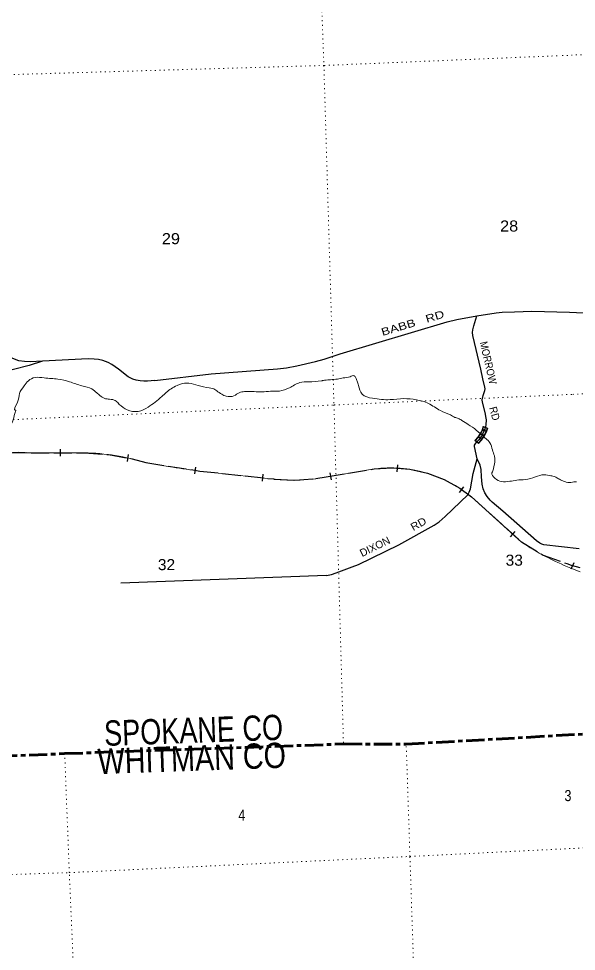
# Model space of a CAD drawing. Header units: feet. Extents: x 745759 to 1002271, y -170898 to 32007.
# Drawn here: x 895585 to 904405, y -73509 to -58759 of the extents above; entities that cross this region are included whole.
import ezdxf

# ---------------------------------------------------------------- set-up
doc = ezdxf.new("R2010")
doc.units = ezdxf.units.FT
doc.header["$LTSCALE"] = 48
for name, pattern in [('DOTTED', [1.5, 0.3, -1.2]), ('LONG_DASH_SHORT_DASH', [9.9, 6, -1.2, 1.5, -1.2]), ('LONG_DASHED', [7.5, 6, -1.5])]:
    doc.linetypes.add(name, pattern=pattern)
for name, color, linetype, lineweight in [('11', 7, 'LONG_DASH_SHORT_DASH', 60), ('29', 7, 'Continuous', 25), ('31', 7, 'Continuous', 13), ('39', 7, 'Continuous', 13), ('63', 7, 'Continuous', 25), ('7', 7, 'DOTTED', 13)]:
    doc.layers.add(name, color=color, linetype=linetype, lineweight=lineweight)
doc.layers.add('12', color=7, linetype='Continuous')
doc.layers.add('30', color=7, linetype='Continuous')

msp = doc.modelspace()

# ---------------------------------------------------------------- linework, layer by layer
at = {"layer": '11'}
msp.add_lwpolyline([(873389, -71316.67), (873748.39, -71316.11), (879116.37, -71089.63), (880332.35, -71074.58), (884467.55, -70892.18), (885601.19, -70838.5), (889868.43, -70680.36), (891016.7, -70638.12), (895275.32, -70423.86), (896312.85, -70382.63), (900727.38, -70229.88), (901714.48, -70231.31), (904564.41, -70071.29)], dxfattribs=at)
at = {"layer": '29'}
msp.add_line((900456.44, -67566.21), (897202.7, -67686.24), dxfattribs=at)
for points in [[(895962.25, -64178.1), (895765, -64184.67), (895676.24, -64181.39), (895589.68, -64169.32), (895518.45, -64141.92), (895427.51, -64105.74), (895329.98, -64045.44), (894361.35, -63225.39), (894089.6, -62975.43), (893986.6, -62900.87), (893909.9, -62852.64), (893831.01, -62819.74), (893730.2, -62800.01), (893660.07, -62800.01), (893550.49, -62808.78), (892906.2, -62909.65), (892806.48, -62919.51), (892726.49, -62918.42), (892655.27, -62908.54), (892581.86, -62887.72), (892437.22, -62839.48), (891994.54, -62633.37)], [(902833.87, -63459.2), (903136.1, -63413.96), (903234.71, -63403), (903425.37, -63394.23), (903701.5, -63387.65), (904298.21, -63401.07)], [(904298.21, -63401.07), (904951.24, -63434.58)], [(899680.35, -64295.91), (899820.36, -64282.25), (899986.92, -64251.55), (900280.58, -64181.38), (900416.45, -64141.92), (900670.66, -64058.6), (902362.49, -63554.28), (902515.9, -63514.82), (902833.87, -63459.2)], [(902982.16, -65106.14), (902979.41, -65074.89), (902962.97, -64988.29), (902919.14, -64826.03), (902915.85, -64785.46), (902932.29, -64720.78), (902957.49, -64640.75), (902961.88, -64612.24), (902958.59, -64584.84), (902927.91, -64453.28), (902892.85, -64299.79), (902770.12, -63769.17), (902764.64, -63722.03), (902769.02, -63682.56), (902783.27, -63615.69), (902833.87, -63459.2)], [(897736.83, -64479.34), (897621.21, -64491.64), (897564.23, -64491.64), (897505.06, -64485.07), (897445.89, -64476.3), (897393.29, -64460.95), (897318.78, -64423.67), (897165.38, -64303.08), (897057.99, -64226.33), (897001.01, -64197.83), (896917.74, -64167.13), (896849.8, -64151.78), (896781.86, -64143.01), (896685.44, -64140.82), (895962.25, -64178.1)], [(895962.25, -64178.1), (895752.96, -64242.79), (895503.13, -64308.57), (895371.64, -64339.26), (895323.42, -64356.8), (895273.02, -64383.12), (895031.96, -64534.41), (895001.28, -64558.53), (894992.51, -64571.68), (894966.21, -64608.96), (894939.91, -64672.55)], [(897736.83, -64479.34), (898628.4, -64374.12), (899680.35, -64295.91), (899678.52, -64300.03)], [(902838.61, -65718.98), (902795.88, -65524.93), (902796.98, -65505.2), (902805.74, -65486.56), (902833.14, -65452.57), (902886.83, -65391.18), (902904.36, -65368.16), (902928.47, -65324.3), (902959.15, -65254.14), (902972.3, -65213.58), (902977.77, -65180.69), (902982.16, -65106.14)], [(900456.44, -67566.21), (900532.07, -67550.94), (900607.68, -67525.73), (900861.89, -67429.25), (900961.6, -67390.87), (901598.23, -67078.42), (902159.25, -66771.45), (902233.76, -66718.83), (902330.19, -66631.12), (902689.59, -66289.07), (902696.7, -66278.65), (902711.5, -66249.6), (902729.04, -66192.59), (902772.87, -65951.4), (902838.61, -65718.98)], [(904447.49, -67141.7), (903888.89, -67080.07), (903861.49, -67072.4), (903828.62, -67054.85), (903774.93, -67018.67), (903244.59, -66549.44), (903071.46, -66404.73), (903042.97, -66374.03), (902996.95, -66317.03), (902956.41, -66258.92), (902931.21, -66194.24), (902915.87, -66119.68), (902907.1, -66005.66), (902898.33, -65887.26), (902884.09, -65820.39), (902838.61, -65718.98)]]:
    msp.add_lwpolyline(points, dxfattribs=at)
at = {"layer": '31'}
for p, q in [((902934.41, -65207.43), (903003.35, -65234.17)), ((902857.76, -65477.23), (902798.56, -65431.17)), ((902856.86, -65466.39), (902810.12, -65430.02))]:
    msp.add_line(p, q, dxfattribs=at)
for points in [[(902798.56, -65431.17), (902846.48, -65375.7), (902885.33, -65319.65), (902908.63, -65278.62), (902934.04, -65205.8)], [(902810.12, -65430.02), (902852.81, -65380.61), (902892.11, -65323.91), (902915.94, -65281.94), (902938.41, -65217.56), (902993.47, -65238.92)], [(902993.47, -65238.92), (902974.58, -65295.59), (902943.6, -65353.93), (902898.31, -65421.29), (902856.86, -65466.39)], [(902857.76, -65477.23), (902904.61, -65426.26), (902950.47, -65358.05), (902981.96, -65298.75), (903003.45, -65234.26)]]:
    msp.add_lwpolyline(points, dxfattribs=at)
at = {"layer": '31', "linetype": 'DOTTED', "lineweight": 100}
msp.add_arc((902453.56, -65070.18), 536.47, 314.28886, 343.72234, dxfattribs=at)
at = {"layer": '39'}
for points in [[(889914.74, -74225.94), (890014.66, -74096.41), (890128.91, -73951.95), (890247.18, -73807.31), (890292.38, -73738.65), (890421.15, -73559.23), (890531.64, -73376.6), (890650.99, -73167.33), (890759.82, -72948.45), (890942.05, -72792.82), (891085.75, -72719.68), (891181.39, -72652.76), (891286.9, -72581.35), (891441.63, -72441.1), (891571.78, -72291.89), (891708.4, -72108.07), (891770.59, -72014.42), (891797.98, -71952.63), (891809.29, -71891.57), (891748.49, -71795.45), (891636.53, -71725.88), (891535.45, -71673.98), (891411.62, -71608.99), (891331.82, -71537.96), (891227.96, -71381.24), (891223.78, -71201.82), (891234.3, -70991.46), (891279.47, -70834.01), (891326.3, -70712.8), (891395.59, -70554.25), (891470.89, -70351.03), (891528.58, -70203.09), (891682.21, -70038.68), (891891.59, -69904.01), (892100.32, -69755.25), (892380.03, -69572.98), (892481.68, -69461.39), (892601.52, -69350.99), (892725.26, -69149.59), (892812.82, -68994.24), (892897.74, -68824.89), (892960.43, -68610.13), (893078.04, -68406.99), (893236.96, -68226.19), (893335.33, -68130.9), (893409.6, -68081.09), (893529.73, -68021.13), (893643.11, -67989.73), (893849.51, -67966.2), (894175.7, -67919.04), (894432.32, -67804.42), (894579.91, -67640.28), (894694.22, -67409.04), (894786.05, -67170.76), (894824.93, -67051.94), (894887.9, -66843.22), (894876.51, -66682.29), (894824.1, -66549.46), (894765.8, -66287.75), (894729.03, -66188.52), (894706.68, -66052.31), (894675.09, -65890.28), (894686, -65732.37), (894723.33, -65623.71), (894787.97, -65495.64), (894882.14, -65396.5), (895055.44, -65309.89), (895232.04, -65251.39), (895391.66, -65217.88), (895488.48, -65132.74), (895532.1, -64985.45), (895538.48, -64948.84), (895532.45, -64949.11), (895561.74, -64840.82), (895599.05, -64687.76), (895672.01, -64565.36), (895740.88, -64485.54), (895845.3, -64434.36), (895990.58, -64439.85), (896205.04, -64460.35), (896390.27, -64502.36), (896586.57, -64566.06), (896743.93, -64615.4), (896821.25, -64676.46), (896871.62, -64720.58), (896946.19, -64765.61), (896999.01, -64775.31), (897096.42, -64791.06), (897152.63, -64830.88), (897174.11, -64860.17)], [(897174.11, -64860.17), (897302.89, -64945.11), (897475.23, -64969.55), (897633.28, -64901.8), (897849.22, -64734.55), (897994.73, -64612.89), (898091.02, -64560.06), (898144.37, -64537.45), (898274.66, -64523.44), (898423.34, -64559.05), (898600.44, -64599.41), (898690.17, -64623.57), (898717.32, -64644.54), (898796.38, -64699.46), (898868.3, -64730.49), (898990.83, -64722.89), (899075.24, -64674.64), (899159.02, -64656.7), (899308.14, -64657.97), (899433.14, -64660.35), (899569.74, -64652.1), (899678.47, -64651.19), (899708.53, -64647.8), (899867.41, -64598.18), (900030.76, -64514.04), (900169.18, -64501.68), (900373.94, -64486.3), (900391.94, -64483.46), (900449.96, -64474.76), (900496.1, -64470.64), (900518.21, -64469.63), (900626.49, -64458.64), (900718.31, -64440.33), (900828.22, -64421.19), (900889.99, -64406.27), (900917.59, -64437.3), (900938.26, -64492.87), (900957.39, -64558.59), (901018.11, -64697.09), (901182.24, -64762.27), (901459.2, -64783.95), (901676.02, -64768.02), (901876.32, -64787.14), (902066.21, -64843.07), (902256.77, -64957.49), (902412.95, -65025.04), (902485.24, -65064.13), (902538.43, -65081.88), (902596.28, -65113.56), (902695.81, -65175.62), (902822.85, -65266.7), (902943.14, -65374.47)], [(902940.51, -65372.2), (902974.03, -65401.07), (903039.57, -65468.72), (903076.81, -65578.02), (903109.46, -65675.42), (903117.98, -65729.52), (903092.64, -65880.02), (903085.89, -65908.58), (903069.36, -65943.64), (903115.35, -66024.29), (903224.66, -66079.85), (903351.39, -66076.09), (903463.31, -66056.86), (903597.9, -66048.71), (903759.16, -66007.05), (903896.57, -65972.54), (904000.01, -65988), (904069.28, -66005.03), (904121.01, -66034.96), (904191.01, -66068.1), (904246.3, -66087.78), (904295, -66095.65), (904392.32, -66083.05), (904405.23, -66082.92)]]:
    msp.add_spline(points, degree=3, dxfattribs=at)
at = {"layer": '63', "lineweight": 13}
for p, q in [((895780.88, -65623.95), (896622.88, -65623.92)), ((902746.23, -66321.62), (903538.34, -67036.26)), ((904316.54, -67446.8), (904464.4, -67508.68))]:
    msp.add_line(p, q, dxfattribs=at)
at = {"layer": '63'}
for p, q in [((896247.84, -65680.04), (896247.84, -65569.43)), ((897304.21, -65762.15), (897324.08, -65653.34)), ((898372.29, -65959.38), (898389.6, -65850.14)), ((901571.53, -65924.5), (901580.5, -65814.26)), ((899441, -66074.82), (899452.93, -65964.86)), ((900532.58, -66051.32), (900514, -65942.28)), ((902559.89, -66254.89), (902625.17, -66165.6)), ((903365.56, -66952.43), (903439.65, -66870.31)), ((904325.9, -67460.56), (904368.6, -67358.53))]:
    msp.add_line(p, q, dxfattribs=at)
at = {"layer": '63', "linetype": 'LONG_DASHED'}
msp.add_lwpolyline([(895410.46, -65623.95), (895704, -65617.83), (895780.92, -65622.85), (896622.92, -65622.82), (897004.58, -65651.93), (897381.12, -65720.7), (897595.1, -65778.33), (898396.94, -65905.36), (898453.23, -65912.77), (899619.19, -66039.23), (899621.17, -66040.24), (899641.94, -66040.41), (899951.91, -66056.51), (900284.24, -66033.83), (900449.45, -66007.45), (901208.21, -65878.12), (901208.3, -65880.02), (901490.26, -65863.12), (901773, -65886.11), (902049.7, -65948.61), (902314.85, -66049.4), (902563.21, -66186.45), (902746.92, -66320.77), (903539, -67035.37), (903880.87, -67242.89), (904254.85, -67378.14), (904324.99, -67403.83), (904459.35, -67438.98)], dxfattribs=at)
at = {"layer": '63', "lineweight": 13}
for points in [[(898453.1, -65913.86), (899619.16, -66040.33), (899621.17, -66040.24)], [(900449.63, -66008.54), (901209.17, -65879.07), (901207.06, -65877.15)]]:
    msp.add_lwpolyline(points, dxfattribs=at)
for centre, radius, start, end in [((895602.09, -67772.3), 2155.77, 85.24274, 126.32163), ((896535.45, -69286.25), 3663.37, 73.19031, 88.6324), ((900574.12, -49568.48), 16482.42, 259.58638, 262.60648), ((901468.85, -67876.08), 2011.98, 50.58818, 97.47069), ((899929.32, -63279.46), 2778.23, 263.5902, 280.79417), ((905784.51, -63721.36), 4004.23, 235.87853, 248.49363)]:
    msp.add_arc(centre, radius, start, end, dxfattribs=at)
at = {"layer": '7'}
for points in [[(899104.27, -27991.42), (899279.72, -32752.23), (899495.5, -38128.74), (899759.23, -43452.6), (899992.85, -48866.64), (900215.82, -54180.26), (900412.85, -59499.09), (900571.88, -64868.1), (900722.51, -70229.41)], [(935296.44, -58059.8), (932996.69, -58179.7), (927613.49, -58401.86), (921920.16, -58617.29), (916471.02, -58753.89), (911060.3, -59012.82), (905780.53, -59277.54), (904136.46, -59344.85)], [(872976.93, -60620.19), (873384.93, -60642.73), (878731.54, -60433.38), (884077.13, -60201.87), (889494.44, -59952.97), (895149.12, -59652.89), (900417.72, -59499.56), (904136.46, -59344.85)], [(904350.11, -64700.51), (905958.1, -64627.16), (911264.1, -64366.02), (916661.35, -64141.6), (922103.55, -63954.71), (927717.86, -63710.41), (933093.58, -63520.64), (935515.57, -63381.68)], [(873183.68, -65985.8), (873537.83, -65965.6), (878898.96, -65765.67), (884333.46, -65540.21), (889703.64, -65317.67), (895285.64, -65109.82), (900576.75, -64868.57), (904350.11, -64700.51)], [(901831.62, -73754.83), (901773.64, -72008.59), (901714.48, -70231.31)], [(896460.33, -73966.87), (896386.85, -72264.17), (896312.85, -70382.63)], [(873465.48, -73298.79), (875033.01, -73241.37), (880417.77, -72941.48), (885693.12, -72539.61), (891084.82, -72435.17), (896386.85, -72264.17), (901773.64, -72008.59), (904636.17, -71867.63)]]:
    msp.add_lwpolyline(points, dxfattribs=at)

# ---------------------------------------------------------------- texts
at = {"layer": '12'}
for s, width, p in [('SPOKANE CO', 0.8, (896944.26, -70260.72)), ('WHITMAN CO', 0.85, (896840.54, -70706.85))]:
    msp.add_text(s, height=400, rotation=1.982, dxfattribs=dict(at, width=width)).set_placement(p)
at = {"layer": '30'}
for s, rotation, width, p in [('BABB   RD', 16.599, 1.3, (901339.99, -63777.56)), ('MORROW', 283.023, 0.9, (902877.48, -63879.48)), ('RD', 285.116, 0.95, (903026.17, -64912.87)), ('RD', 28.686, 1.1, (901824.9, -66863.2))]:
    msp.add_text(s, height=120, rotation=rotation, dxfattribs=dict(at, width=width)).set_placement(p)
msp.add_text('DIXON', height=120, rotation=26.141, dxfattribs=at).set_placement((901017.53, -67274.3))
at = {"layer": '7'}
for s, width, p in [('28', 1.1, (903199.14, -62125.71)), ('29', 1.1, (897850.34, -62325.8)), ('33', 1.05, (903286.74, -67410.72)), ('32', 1.05, (897786.89, -67480.89)), ('3', 0.85, (904216.89, -71133.27)), ('4', 0.85, (899058.96, -71441.6))]:
    msp.add_text(s, height=175, dxfattribs=dict(at, width=width)).set_placement(p)

doc.saveas('drawing.dxf')
